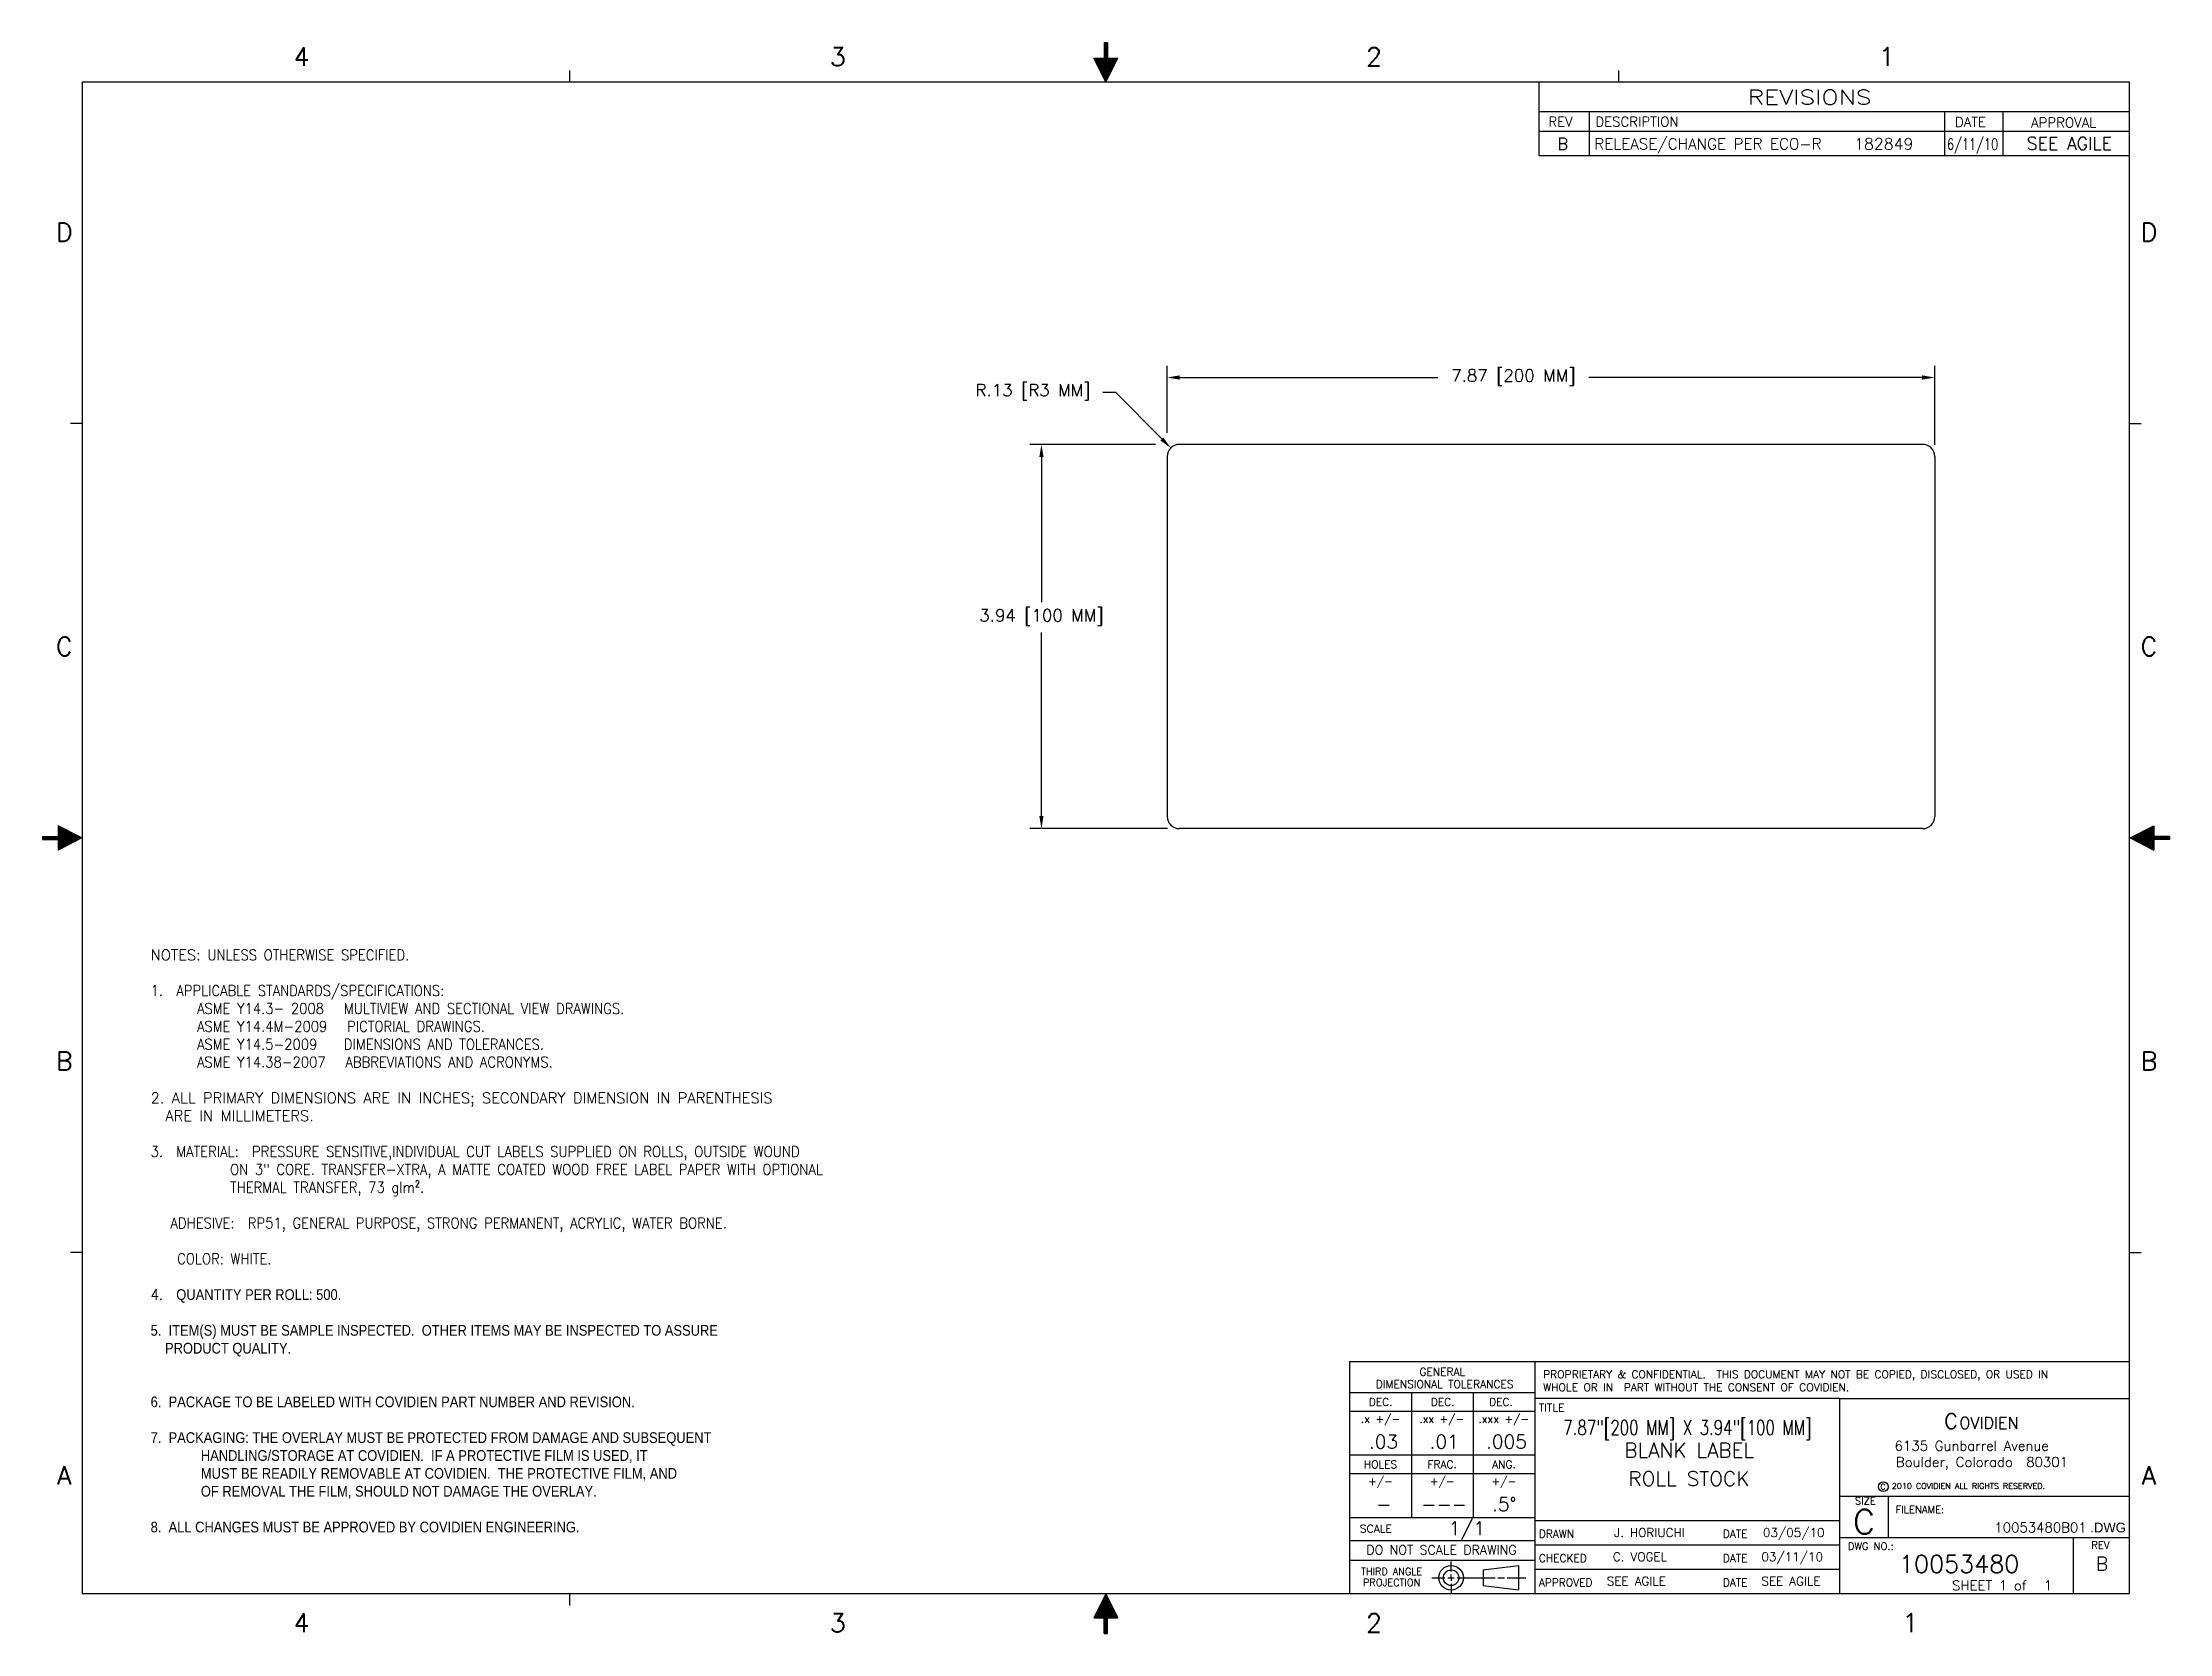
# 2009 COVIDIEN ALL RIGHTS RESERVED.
# Model space of a CAD drawing. Header units: inches. Extents: x 0.1 to 21.9, y 0.3 to 16.7.
import ezdxf
from ezdxf.enums import TextEntityAlignment as Align

# ---------------------------------------------------------------- set-up
doc = ezdxf.new("R2010")
doc.units = ezdxf.units.IN
doc.header["$MEASUREMENT"] = 0
doc.header["$PDSIZE"] = -1
for name, color, linetype in [('Border', 7, 'Continuous'), ('DIM', 7, 'Continuous'), ('DRAW', 4, 'Continuous'), ('OBJECT', 4, 'Continuous')]:
    doc.layers.add(name, color=color, linetype=linetype)
doc.styles.add('ROMANS', font='ROMANS.SHX')
doc.styles.add('SIMPLEX', font='SIMPLEX')
doc.dimstyles.get("Standard").update_dxf_attribs({"dimtxt": 0.18, "dimasz": 0.18, "dimexe": 0.18, "dimexo": 0.0625, "dimgap": 0.09, "dimtad": 0, "dimtih": 1, "dimtoh": 1, "dimdec": 4, "dimzin": 0, "dimdsep": 46, "dimtxsty": 'Standard', "dimcen": 0.09, "dimadec": 0, "dimazin": 0, "dimtfac": 1, "dimtdec": 4, "dimtofl": 0, "dimtmove": 0, "dimatfit": 3, "dimfxl": 0, "dimtolj": 1, "dimtzin": 0, "dimarcsym": 0})

# ---------------------------------------------------------------- blocks, each defined once
blk = doc.blocks.new('AROW')
at = {"layer": 'Border'}
for p, q in [((0, 0), (-0.077, 0.15)), ((-0.077, 0.15), (-0.01, 0.15)), ((-0.01, 0.25), (-0.01, 0.15)), ((-0.01, 0.25), (0.01, 0.25)), ((0, 0.19), (0, 0)), ((0, 0), (0, 0.19)), ((0, 0), (0.077, 0.15)), ((0.01, 0.25), (0.01, 0.15)), ((0.01, 0.15), (0.077, 0.15))]:
    blk.add_line(p, q, dxfattribs=at)
for points in [[(-0.077, 0.15), (0, 0), (-0.01, 0.15)], [(-0.01, 0.25), (0.01, 0.25), (0.01, 0.15)], [(-0.01, 0.25), (-0.01, 0.15), (0.01, 0.15)], [(0.077, 0.15), (0, 0), (-0.01, 0.15)]]:
    blk.add_solid(points, dxfattribs=at)
blk = doc.blocks.new('ASME-C1')
at = {"layer": 'DIM', "color": 5}
for p, q in [((15.4, 3.13), (15.4, 0.75)), ((18.525, 2.75), (15.4, 2.75)), ((18.525, 1.75), (18.525, 0.75)), ((15.4, 1.5), (18.525, 1.5))]:
    blk.add_line(p, q, dxfattribs=at)
at = {"layer": 'DIM'}
for p, q in [((14.342, 0.913), (14.478, 0.913)), ((14.508, 0.913), (14.573, 0.913)), ((14.541, 0.976), (14.541, 1.079)), ((14.541, 0.913), (14.541, 0.946)), ((14.541, 0.913), (14.541, 0.881)), ((14.603, 0.913), (14.992, 0.913)), ((14.868, 0.993), (15.232, 1.039)), ((14.868, 0.993), (14.868, 0.834)), ((15.021, 0.913), (15.087, 0.913)), ((15.117, 0.913), (15.306, 0.913)), ((15.232, 1.039), (15.232, 0.788)), ((14.541, 0.851), (14.541, 0.748)), ((14.868, 0.834), (15.232, 0.788))]:
    blk.add_line(p, q, dxfattribs=at)
at = {"layer": 'DIM', "color": 7}
blk.add_circle((18.975, 1.847), 0.05, dxfattribs=at)
at = {"layer": 'DIM'}
for radius in [0.126, 0.0796]:
    blk.add_circle((14.541, 0.913), radius, dxfattribs=at)
at = {"layer": 'DRAW', "color": 5}
for p, q in [((15.44, 15.95), (21.5, 15.95)), ((15.957, 15.95), (15.957, 15.5)), ((19.601, 15.95), (19.601, 15.5)), ((20.201, 15.95), (20.201, 15.5)), ((15.44, 15.75), (21.5, 15.75)), ((13.5, 2.812), (15.4, 2.812)), ((13.5, 2.622), (15.4, 2.622)), ((14.133, 2.812), (14.133, 2.172)), ((14.767, 2.812), (14.767, 2.172)), ((18.525, 2.75), (18.525, 1.75)), ((18.525, 2.75), (21.5, 2.75)), ((18.525, 2.75), (21.5, 2.75)), ((18.525, 2.75), (18.525, 1.75)), ((13.5, 2.172), (15.4, 2.172)), ((13.5, 1.982), (15.4, 1.982)), ((14.133, 2.172), (14.133, 1.532)), ((14.767, 2.172), (14.767, 1.532)), ((18.525, 1.75), (21.5, 1.75)), ((18.525, 1.75), (21.5, 1.75)), ((19.025, 1.75), (19.025, 1.325)), ((13.5, 1.532), (15.4, 1.532)), ((18.525, 1.325), (21.5, 1.325)), ((20.925, 0.75), (20.925, 1.323)), ((13.5, 1.296), (15.4, 1.296)), ((13.5, 1.093), (15.4, 1.093)), ((15.4, 1.25), (18.525, 1.25)), ((15.4, 1), (18.525, 1))]:
    blk.add_line(p, q, dxfattribs=at)
at = {"layer": 'OBJECT', "color": 5}
for p, q in [((5.5, 16.25), (5.5, 16.37)), ((16.26, 16.25), (16.26, 16.37)), ((16.26, 16.25), (16.26, 16.37)), ((0.5, 16.25), (0.5, 0.75)), ((21.5, 16.25), (0.5, 16.25)), ((15.44, 16.25), (15.44, 15.5)), ((21.5, 0.75), (21.5, 16.25)), ((15.44, 15.5), (21.5, 15.5)), ((0.5, 12.75), (0.38, 12.75)), ((21.5, 12.75), (21.62, 12.75)), ((0.5, 4.25), (0.38, 4.25)), ((21.5, 4.25), (21.62, 4.25)), ((13.5, 3.13), (13.5, 0.75)), ((13.5, 3.13), (21.5, 3.13)), ((0.5, 0.75), (21.5, 0.75)), ((5.5, 0.63), (5.5, 0.75))]:
    blk.add_line(p, q, dxfattribs=at)
at = {"layer": 'OBJECT', "color": 5, "xscale": 1.608466899655079, "yscale": 1.608466899655079, "zscale": 1.608466899655079}
blk.add_blockref('AROW', (11, 16.255), dxfattribs=at)
at = {"layer": 'OBJECT', "color": 5, "yscale": 1.608466899655079, "zscale": 1.608466899655079}
for p, xscale, rotation in [((0.495, 8.5), -1.608466899655079, 90), ((21.507, 8.5), 1.608466899655079, 270), ((11, 0.744), -1.608466899655079, 180)]:
    blk.add_blockref('AROW', p, dxfattribs=dict(at, xscale=xscale, rotation=rotation))
at = {"color": 7, "style": 'ROMANS'}
for s, height, p in [('C', 0.156, (19.598, 2.441)), ('OVIDIEN', 0.12, (19.754, 2.441))]:
    blk.add_text(s, height=height, dxfattribs=at).set_placement(p)
at = {"layer": 'DIM', "style": 'SIMPLEX', "width": 1.25}
blk.add_text('REVISIONS', height=0.15, dxfattribs=at).set_placement((18.218, 16.021), align=Align.CENTER)
at = {"layer": 'DIM'}
for s, height, style, p in [('REV', 0.1, 'SIMPLEX', (15.539, 15.796)), ('DESCRIPTION', 0.1, 'SIMPLEX', (16.021, 15.796)), ('DATE', 0.1, 'SIMPLEX', (19.709, 15.793)), ('APPROVAL', 0.1, 'SIMPLEX', (20.49, 15.787)), ('RELEASE/CHANGE PER ECO-R', 0.11333, 'ROMANS', (16.01, 15.561)), ('6135 Gunbarrel Avenue', 0.1, 'ROMANS', (19.09, 2.216)), ('Boulder, Colorado  80301', 0.1, 'ROMANS', (19.103, 2.05))]:
    blk.add_text(s, height=height, dxfattribs=dict(at, style=style)).set_placement(p)
at = {"layer": 'DIM', "color": 7, "style": 'SIMPLEX'}
for s, height, p in [('GENERAL', 0.08, (14.45, 2.985)), ('DIMENSIONAL TOLERANCES', 0.08, (14.474, 2.858)), ('DEC.', 0.08, (13.817, 2.675)), ('DEC.', 0.08, (14.454, 2.675)), ('DEC.', 0.08, (15.052, 2.675)), ('.x +/-', 0.08, (13.817, 2.503)), ('.xx +/-', 0.08, (14.445, 2.503)), ('.xxx +/-', 0.08, (15.082, 2.503)), ('HOLES', 0.08, (13.817, 2.035)), ('FRAC.', 0.08, (14.45, 2.035)), ('ANG.', 0.08, (15.083, 2.035)), ('+/-', 0.08, (13.817, 1.863)), ('+/-', 0.08, (14.45, 1.863)), ('+/-', 0.08, (15.083, 1.863)), ('SCALE', 0.08, (13.769, 1.376)), ('DO NOT SCALE DRAWING', 0.09439, (14.442, 1.152)), ('DWG NO.:', 0.075, (18.845, 1.199)), ('REV', 0.075, (21.201, 1.211)), ('THIRD ANGLE', 0.0728, (13.931, 0.941)), ('PROJECTION', 0.0728, (13.931, 0.828))]:
    blk.add_text(s, height=height, dxfattribs=at).set_placement(p, align=Align.CENTER)
at = {"layer": 'DIM', "color": 7}
for s, height, style, p in [('TITLE', 0.08, 'SIMPLEX', (15.442, 2.617)), ('C', 0.058, 'ROMANS', (18.944, 1.817)), ('2010 COVIDIEN ALL RIGHTS RESERVED.', 0.06, 'ROMANS', (19.062, 1.824)), ('SIZE', 0.075, 'SIMPLEX', (18.683, 1.664)), ('FILENAME:', 0.075, 'SIMPLEX', (19.1, 1.575)), ('DRAWN', 0.08, 'SIMPLEX', (15.44, 1.324)), ('DATE', 0.08, 'SIMPLEX', (17.328, 1.324)), ('CHECKED', 0.08, 'SIMPLEX', (15.44, 1.074)), ('DATE', 0.08, 'SIMPLEX', (17.328, 1.074)), ('APPROVED', 0.08, 'SIMPLEX', (15.44, 0.824)), ('DATE', 0.08, 'SIMPLEX', (17.328, 0.824)), ('SHEET 1 of', 0.1, 'SIMPLEX', (19.679, 0.784))]:
    blk.add_text(s, height=height, dxfattribs=dict(at, style=style)).set_placement(p)
at = {"layer": 'DIM'}
blk.add_text('.DWG', height=0.1, dxfattribs=at).set_placement((21.098, 1.378))
at = {"layer": 'DIM', "color": 1, "insert": (15.486, 3.04), "char_height": 0.08, "width": 5.963, "attachment_point": 1, "style": 'ROMANS'}
blk.add_mtext('PROPRIETARY & CONFIDENTIAL.  THIS DOCUMENT MAY NOT BE COPIED, DISCLOSED, OR USED IN WHOLE OR IN  PART WITHOUT THE CONSENT OF COVIDIEN.', dxfattribs=at)
at = {"layer": 'DIM'}
for tag, height, style, p in [('REV', 0.121, 'ROMANS', (15.686, 15.558)), ('TITLE_1', 0.15, 'SIMPLEX', (16.953, 2.386)), ('DTOL_X', 0.14, 'SIMPLEX', (13.847, 2.237)), ('DTOL_XX', 0.14, 'SIMPLEX', (14.47, 2.237)), ('DTOL_XXX', 0.14, 'SIMPLEX', (15.109, 2.239)), ('TITLE_2', 0.15, 'SIMPLEX', (16.983, 2.145)), ('TITLE_3', 0.15, 'SIMPLEX', (16.98, 1.854)), ('TITLE_4', 0.15, 'SIMPLEX', (16.982, 1.607)), ('HTOL', 0.14, 'SIMPLEX', (13.85, 1.597)), ('FTOL', 0.14, 'SIMPLEX', (14.469, 1.597)), ('ATOL', 0.14, 'SIMPLEX', (15.087, 1.597)), ('D_SCALE', 0.14, 'SIMPLEX', (14.703, 1.349)), ('DWG-NO', 0.18, 'ROMANS', (19.752, 0.964))]:
    blk.add_attdef(tag, text='', height=height, dxfattribs=dict(at, style=style)).set_placement(p, align=Align.CENTER)
for tag, p, height, style in [('ECO#', (18.675, 15.559), 0.118, 'ROMANS'), ('INITIALS', (20.444, 15.558), 0.13, 'ROMANS'), ('DRAWN_BY', (16.151, 1.331), 0.09, 'SIMPLEX'), ('D_DATE', (17.739, 1.331), 0.09, 'SIMPLEX'), ('CHECKED', (16.138, 1.083), 0.09, 'ROMANS'), ('C_DATE', (17.724, 1.083), 0.09, 'ROMANS'), ('APPROVED', (16.138, 0.833), 0.09, 'ROMANS'), ('A_DATE', (17.724, 0.833), 0.09, 'ROMANS'), ('SHT_NO', (20.621, 0.785), 0.1, 'SIMPLEX')]:
    blk.add_attdef(tag, p, '', height=height, dxfattribs=dict(at, style=style))
at = {"layer": 'DIM', "style": 'ROMANS', "width": 4.32758}
blk.add_attdef('DATE', text='', height=0.116, dxfattribs=at).set_placement((19.627, 15.557), (20.152, 15.557), align=Align.FIT)
at = {"layer": 'DIM', "style": 'ROMANS'}
blk.add_attdef('ACAD_REF', text='', height=0.1, dxfattribs=at).set_placement((21.06, 1.378), align=Align.RIGHT)
at = {"layer": 'DIM', "color": 7, "style": 'ROMANS'}
blk.add_attdef('REV', text='', height=0.14, dxfattribs=at).set_placement((21.216, 0.987), align=Align.CENTER)
at = {"layer": 'OBJECT', "color": 5, "style": 'SIMPLEX'}
for s, p in [('4', (2.75, 16.417)), ('3', (8.25, 16.417)), ('2', (13.75, 16.417)), ('1', (19.009, 16.417)), ('D', (0.315, 14.618)), ('D', (21.698, 14.618)), ('C', (0.315, 10.368)), ('C', (21.698, 10.368)), ('B', (0.315, 6.118)), ('B', (21.698, 6.118)), ('A', (0.315, 1.868)), ('A', (21.698, 1.868)), ('4', (2.75, 0.355)), ('3', (8.25, 0.355)), ('2', (13.75, 0.355)), ('1', (19.25, 0.355))]:
    blk.add_text(s, height=0.19, dxfattribs=at).set_placement(p, align=Align.CENTER)
at = {"layer": 'OBJECT', "color": 7, "style": 'SIMPLEX'}
blk.add_text('C', height=0.25, dxfattribs=at).set_placement((18.776, 1.487), align=Align.MIDDLE_CENTER)
blk = doc.blocks.new('*D28')
at = {"layer": 'Defpoints', "color": 0}
for p in [(11.628, 12.536), (10.339, 8.596), (11.753, 8.596)]:
    blk.add_point(p, dxfattribs=at)
at = {"layer": 'DIM', "color": 0, "lineweight": -2}
for p, q in [((11.508, 12.536), (10.219, 12.536)), ((10.339, 12.406), (10.339, 10.917)), ((10.339, 8.726), (10.339, 10.607)), ((11.633, 8.596), (10.219, 8.596))]:
    blk.add_line(p, q, dxfattribs=at)
at = {"layer": 'DIM', "color": 0}
for points in [[(10.317, 12.406), (10.361, 12.406), (10.339, 12.536)], [(10.317, 8.726), (10.361, 8.726), (10.339, 8.596)]]:
    blk.add_solid(points, dxfattribs=at)
at = {"layer": 'DIM', "color": 0, "insert": (10.339, 10.762), "char_height": 0.125, "attachment_point": 5, "style": 'ROMANS'}
blk.add_mtext('\\A1;3.94 [100 MM]', dxfattribs=at)
blk = doc.blocks.new('*D29')
at = {"layer": 'Defpoints', "color": 0}
for p in [(19.502, 13.222), (11.628, 12.536), (19.502, 12.411)]:
    blk.add_point(p, dxfattribs=at)
at = {"layer": 'DIM', "color": 0, "lineweight": -2}
for p, q in [((11.628, 12.656), (11.628, 13.342)), ((19.502, 12.531), (19.502, 13.342)), ((11.758, 13.222), (14.405, 13.222)), ((19.372, 13.222), (15.954, 13.222))]:
    blk.add_line(p, q, dxfattribs=at)
at = {"layer": 'DIM', "color": 0}
for points in [[(11.758, 13.244), (11.758, 13.2), (11.628, 13.222)], [(19.372, 13.244), (19.372, 13.2), (19.502, 13.222)]]:
    blk.add_solid(points, dxfattribs=at)
at = {"layer": 'DIM', "color": 0, "insert": (15.179, 13.222), "char_height": 0.125, "attachment_point": 5, "style": 'ROMANS'}
blk.add_mtext('\\A1;7.87 [200 MM]', dxfattribs=at)
blk = doc.blocks.new('*D30')
at = {"layer": 'Defpoints', "color": 0}
for p in [(11.665, 12.5), (11.753, 12.411)]:
    blk.add_point(p, dxfattribs=at)
at = {"layer": 'DIM', "color": 0, "lineweight": -2}
for p, q in [((10.97, 13.072), (11.1, 13.072)), ((11.1, 13.072), (11.573, 12.592))]:
    blk.add_line(p, q, dxfattribs=at)
at = {"layer": 'DIM', "color": 0}
blk.add_solid([(11.589, 12.608), (11.558, 12.577), (11.665, 12.5)], dxfattribs=at)
at = {"layer": 'DIM', "color": 0, "insert": (10.252, 13.072), "char_height": 0.125, "attachment_point": 5, "style": 'ROMANS'}
blk.add_mtext('\\A1;R.13 [R3 MM]', dxfattribs=at)

msp = doc.modelspace()

# ---------------------------------------------------------------- linework, layer by layer
at = {"layer": 'DIM'}
for p, q in [((19.377, 12.536), (11.753, 12.536)), ((11.628, 12.411), (11.628, 8.721)), ((19.502, 12.411), (19.502, 8.721)), ((19.377, 8.596), (11.753, 8.596))]:
    msp.add_line(p, q, dxfattribs=at)
for centre, start, end in [((11.753, 12.411), 90, 180), ((19.377, 12.411), 360, 90), ((11.753, 8.721), 180, 270), ((19.377, 8.721), 270, 0)]:
    msp.add_arc(centre, 0.125, start, end, dxfattribs=at)

# ---------------------------------------------------------------- block references
ref = msp.add_blockref('ASME-C1', (0, 0), dxfattribs=at)
ref.add_attrib('REV', 'B', dxfattribs={"height": 0.121, "style": 'ROMANS'}).set_placement((15.686, 15.558), align=Align.CENTER)
ref.add_attrib('REV', 'B', dxfattribs={"color": 7, "height": 0.14, "style": 'ROMANS'}).set_placement((21.216, 0.987), align=Align.CENTER)
ref.add_attrib('ECO#', '182849', (18.675, 15.559), dxfattribs={"height": 0.118, "style": 'ROMANS'})
ref.add_attrib('DATE', '6/11/10', dxfattribs={"height": 0.1157, "style": 'ROMANS', "width": 0.675225}).set_placement((19.627, 15.557), (20.152, 15.557), align=Align.FIT)
ref.add_attrib('INITIALS', 'SEE AGILE', (20.444, 15.558), dxfattribs={"height": 0.1302, "style": 'ROMANS'})
ref.add_attrib('DRAWN_BY', ' J. HORIUCHI', (16.151, 1.331), dxfattribs={"height": 0.09, "style": 'SIMPLEX'})
ref.add_attrib('D_DATE', '03/05/10', (17.739, 1.331), dxfattribs={"height": 0.09, "style": 'SIMPLEX'})
ref.add_attrib('CHECKED', ' C. VOGEL', (16.138, 1.083), dxfattribs={"height": 0.09, "style": 'ROMANS'})
ref.add_attrib('C_DATE', '03/11/10', (17.724, 1.083), dxfattribs={"height": 0.09, "style": 'ROMANS'})
ref.add_attrib('APPROVED', 'SEE AGILE', (16.138, 0.833), dxfattribs={"height": 0.09, "style": 'ROMANS'})
ref.add_attrib('A_DATE', 'SEE AGILE', (17.724, 0.833), dxfattribs={"height": 0.09, "style": 'ROMANS'})
ref.add_attrib('DWG-NO', '10053480', dxfattribs={"height": 0.18, "style": 'ROMANS'}).set_placement((19.752, 0.964), align=Align.CENTER)
ref.add_attrib('ACAD_REF', '10053480B01', dxfattribs={"height": 0.1, "style": 'ROMANS'}).set_placement((21.06, 1.378), align=Align.RIGHT)
ref.add_attrib('TITLE_1', '7.87"[200 MM] X 3.94"[100 MM]  ', dxfattribs={"height": 0.15, "style": 'SIMPLEX', "width": 0.75}).set_placement((17.042, 2.378), align=Align.CENTER)
ref.add_attrib('TITLE_2', 'BLANK LABEL', dxfattribs={"height": 0.15, "style": 'SIMPLEX'}).set_placement((16.983, 2.145), align=Align.CENTER)
ref.add_attrib('TITLE_3', 'ROLL STOCK', dxfattribs={"height": 0.15, "style": 'SIMPLEX'}).set_placement((16.98, 1.854), align=Align.CENTER)
ref.add_attrib('SHT_NO', '1', (20.621, 0.785), dxfattribs={"height": 0.1, "style": 'SIMPLEX'})
ref.add_attrib('D_SCALE', '1/1', dxfattribs={"height": 0.14, "style": 'SIMPLEX'}).set_placement((14.703, 1.349), align=Align.CENTER)
ref.add_attrib('DTOL_X', '.03', dxfattribs={"height": 0.14, "style": 'SIMPLEX'}).set_placement((13.847, 2.237), align=Align.CENTER)
ref.add_attrib('DTOL_XX', '.01', dxfattribs={"height": 0.14, "style": 'SIMPLEX'}).set_placement((14.47, 2.237), align=Align.CENTER)
ref.add_attrib('DTOL_XXX', '.005', dxfattribs={"height": 0.14, "style": 'SIMPLEX'}).set_placement((15.109, 2.239), align=Align.CENTER)
ref.add_attrib('HTOL', '-', dxfattribs={"height": 0.14, "style": 'SIMPLEX'}).set_placement((13.85, 1.597), align=Align.CENTER)
ref.add_attrib('FTOL', '---', dxfattribs={"height": 0.14, "style": 'SIMPLEX'}).set_placement((14.469, 1.597), align=Align.CENTER)
ref.add_attrib('ATOL', '.5%%d', dxfattribs={"height": 0.14, "style": 'SIMPLEX'}).set_placement((15.087, 1.597), align=Align.CENTER)

# ---------------------------------------------------------------- texts
at = {"layer": 'DIM', "insert": (1.202, 7.356), "char_height": 0.11, "width": 8.86559, "attachment_point": 1, "style": 'ROMANS'}
msp.add_mtext('{\\Fromans|c0;NOTES:\\W0.9; UNLESS OTHERWISE SPECIFIED.\\P\\P1.  APPLICABLE STANDARDS/SPECIFICATIONS:\\P       ASME Y14.3- 2008   MULTIVIEW AND SECTIONAL VIEW DRAWINGS.\\P       ASME Y14.4M-2009   PICTORIAL DRAWINGS.\\P       ASME Y14.5-2009    DIMENSIONS AND TOLERANCES.\\P       ASME Y14.38-2007   ABBREVIATIONS AND ACRONYMS.\\P\\P\\W1;2. ALL PRIMARY DIMENSIONS ARE IN INCHES; SECONDARY DIMENSION IN PARENTHESIS\\P  ARE IN MILLIMETERS. \\P\\W0.9;\\P3.  MATERIAL:  PRESSURE SENSITIVE,INDIVIDUAL CUT LABELS SUPPLIED ON ROLLS, OUTSIDE WOUND\\P            ON 3" CORE. TRANSFER-XTRA, A MATTE COATED WOOD FREE LABEL PAPER WITH OPTIONAL\\P            THERMAL TRANSFER, 73 glm².  \\P   \\P   ADHESIVE:  RP51, GENERAL PURPOSE, STRONG PERMANENT, ACRYLIC, WATER BORNE.\\P             \\P    COLOR: WHITE. \\P                          \\P4.  \\Fq:\\fonts\\romans|c0;\\C0;QUANTITY PER ROLL: 500.\\P\\Fromans|c0;\\C256;\\P\\Fq:\\fonts\\romans|c0;5.  ITEM(S) MUST BE SAMPLE INSPECTED.  OTHER ITEMS MAY BE INSPECTED TO ASSURE\\P    PRODUCT QUALITY.\\P\\C0;\\P\\C256;\\P6.  PACKAGE TO BE LABELED WITH COVIDIEN PART NUMBER AND REVISION.\\P\\P7.  PACKAGING: THE OVERLAY MUST BE PROTECTED FROM DAMAGE AND SUBSEQUENT\\P              HANDLING/STORAGE AT COVIDIEN.  IF A PROTECTIVE FILM IS USED, IT \\P              MUST BE READILY REMOVABLE AT COVIDIEN.  THE PROTECTIVE FILM, AND               \\P              OF REMOVAL THE FILM, SHOULD NOT DAMAGE THE OVERLAY.\\P\\P8.  ALL CHANGES MUST BE APPROVED BY COVIDIEN ENGINEERING.}', dxfattribs=at)

# ---------------------------------------------------------------- dimensions: what is measured, and where the dimension line sits
at = {"layer": 'DIM'}
dim = msp.add_radius_dim(center=(11.753, 12.411), mpoint=(11.665, 12.5), dimstyle='Standard', override={"dimtxt": 0.125, "dimasz": 0.13, "dimexe": 0.0625, "dimexo": 0.06, "dimgap": 0.06, "dimdec": 2, "dimzin": 4, "dimtxsty": 'ROMANS', "dimcen": 0, "dimazin": 1, "dimtdec": 2, "dimtzin": 4}, dxfattribs=at)
dim.commit()
dim.dimension.update_dxf_attribs({"geometry": '*D30', "text_midpoint": (10.252, 13.072), "dimtype": 164})
dim = msp.add_linear_dim(base=(19.502, 13.222), p1=(11.628, 12.536), p2=(19.502, 12.411), dimstyle='Standard', override={"dimtxt": 0.125, "dimasz": 0.13, "dimexe": 0.12, "dimexo": 0.12, "dimgap": 0.06, "dimdec": 2, "dimzin": 4, "dimtxsty": 'ROMANS', "dimcen": 0, "dimazin": 1, "dimtdec": 2, "dimtzin": 4}, dxfattribs=at)
dim.commit()
dim.dimension.update_dxf_attribs({"geometry": '*D29', "text_midpoint": (15.179, 13.222), "dimtype": 160})
dim = msp.add_linear_dim(base=(10.339, 8.596), p1=(11.628, 12.536), p2=(11.753, 8.596), angle=90, dimstyle='Standard', override={"dimtxt": 0.125, "dimasz": 0.13, "dimexe": 0.12, "dimexo": 0.12, "dimgap": 0.06, "dimdec": 2, "dimzin": 4, "dimtxsty": 'ROMANS', "dimcen": 0, "dimazin": 1, "dimtdec": 2, "dimtzin": 4}, dxfattribs=at)
dim.commit()
dim.dimension.update_dxf_attribs({"geometry": '*D28', "text_midpoint": (10.339, 10.762), "dimtype": 160})

doc.saveas('drawing.dxf')
